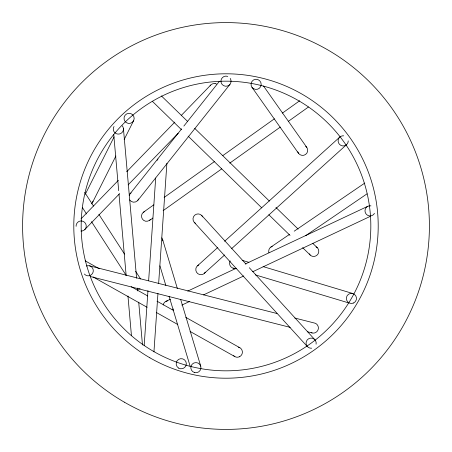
<?xml version="1.0" encoding="UTF-8"?>
<svg xmlns="http://www.w3.org/2000/svg" width="452" height="452" viewBox="0 0 452 452"><rect width="100%" height="100%" fill="white"/><g stroke="black" fill="none" stroke-linecap="round" stroke-linejoin="round"><path stroke-width="0.68" d="M144.188 345.509L147.957 290.63M148.635 280.782L155.686 178.065M153.946 351.831L157.957 293.438M158.635 283.59L166.895 163.285M163.217 304.959L163.743 303.467A5 4.978 64.8 0 1 167.506 300.896M85.298 194.258L114.102 136.894M92.485 202.603L115.91 155.957M124.142 139.566L133.639 120.656A5.079 5.079 26.7 0 0 128.797 113.305A5.079 5.079 26.7 0 0 124.848 121.164A5.079 5.079 26.7 0 0 133.634 120.656M129.939 193.981L181.676 128.814M183.868 126.057L219.389 81.326M137.905 200.304L229.983 84.338M80.965 218.909L118.322 180.376M126.679 171.754L174.851 122.063M181.241 115.469L210.734 85.049M84.823 229.537L119.723 193.541M128.08 184.919L178.218 133.199M153.787 204.829L143.448 212.203C140.77 214.118 140.979 218.401 143.561 220.299C146.685 222.779 150.369 220.152 152.804 218.028M149.358 220.486L150.431 219.412M197.428 265.866L217.836 247.402M224.638 241.249L339.757 137.103M204.253 273.409L224.661 254.945M231.464 248.792L346.577 144.646M164.127 197.456L214.672 161.409M222.712 155.674L274.404 118.803M282.443 113.068L299.67 100.779M163.138 210.655L221.723 168.867M229.763 163.132L280.308 127.085M288.348 121.345L308.45 107.011M270.872 247.086L289.54 234.362M294.212 231.181L364.804 183.054M305.772 235.605L367.03 193.846M143.448 212.203L144.815 211.536M165.997 301.331L170.472 299.224M187.721 291.105L236.272 268.239M245.21 264.024L367.866 206.259M172.246 309.631L173.528 309.027M181.828 305.117L189.495 301.507M203.553 294.89L243.797 275.935M252.741 271.72L370.284 216.367M239.436 356.764L237.916 357.199A5.006 4.989 -60.7 0 1 233.633 355.622M89.513 265.827L276.991 313.513M294.783 318.038L314.626 323.084A4.995 4.972 -75.7 0 1 317.242 324.751L318.038 326.112A5.125 5.102 -75.7 0 1 316.564 331.909L315.213 332.723A4.995 4.972 -75.7 0 1 311.134 332.576M90.428 276.551L290.224 327.372M307.326 331.723L312.117 332.943M242.148 260.312L248.905 262.335M263.081 266.59L352.882 293.54M233.153 268.228L235.176 268.833M255.431 274.912L348.611 302.88M85.157 260.821L99.276 268.754M131.199 286.687L147.77 295.998M156.98 301.173L173.551 310.484M185.828 317.383L239.848 347.735M93.067 276.929L147.086 307.281M156.296 312.451L177.777 324.525M190.055 331.423L234.865 356.6M161.409 95.926L187.648 121.481M194.71 128.357L269.381 201.083M275.94 207.468L298.139 229.091M312.773 243.34L317.315 247.764M152.296 101.248L181.563 129.747M188.122 136.137L261.781 207.875M268.844 214.756L290.037 235.396M302.648 247.679L310.219 255.052M201.818 215.559L246.001 264.087M249.323 267.737L314.886 339.746M194.298 222.407L307.366 346.588M263.505 85.999L306.789 147.392M251.956 87.27L298.478 153.256M84.739 192.433L93.541 206.072M98.898 214.372L124.537 254.097M135.64 271.29L140.612 279.003M82.315 207.44L86.53 213.96M91.502 221.666L126.328 275.624M162.55 239.3L177.387 288.574M180.642 299.371L200.756 366.193M159.929 265.855L165.822 285.427M169.071 296.229L190.207 366.425M123.441 128.645L136.606 278.262M137.47 288.093L137.719 290.907M138.707 302.145L142.482 344.989M113.74 134.453L118.684 190.648M118.995 194.162L126.164 275.641M127.961 296.009L131.419 335.344M81.01 231.057A5.034 5.017 44.1 0 0 86.191 226.74A5.102 5.085 44.1 0 0 81.863 221A5.034 5.017 44.1 0 0 76.156 225.26A5.102 5.085 44.1 0 0 76.128 226.322M210.084 85.874A5.034 5.017 44.1 0 1 215.073 83.58M215.073 83.586A5.102 5.085 44.1 0 1 216.587 84.055M230.226 78.382A5.074 5.068 38.4 0 1 227.362 86.061A5.074 5.068 38.4 0 1 220.932 80.953A5.074 5.068 38.4 0 1 227.763 76.422M138.668 198.925A5.074 5.068 38.4 0 1 129.69 199.937M129.17 195.36A5.074 5.068 38.4 0 1 131.108 192.919M305.676 146.262A5.079 5.079 0 0 1 305.563 154.477A5.079 5.079 0 0 1 297.778 151.827M114.017 126.526A4.983 4.955 -5 0 0 114.531 132.38L115.752 133.385A5.13 5.108 -5 0 0 121.707 132.86L122.729 131.662A4.983 4.955 -5 0 0 122.215 125.803M309.292 253.804A4.921 4.882 -45.8 0 0 312.982 256.386L314.552 256.346A5.158 5.119 -45.8 0 0 318.722 252.063L318.722 250.493A4.921 4.882 -45.8 0 0 316.044 246.877M161.856 237.876A5.074 5.068 -16.8 0 1 162.76 240.865M92.965 201.089A5.079 5.079 26.7 0 1 91.558 203.892M140.143 288.625A5.102 5.085 -32.8 0 1 137.572 289.173M311.665 348.204A5.074 5.062 -42.3 0 1 306.06 343.198A5.074 5.062 -42.3 0 1 311.631 338.124A5.074 5.062 -42.3 0 1 316.089 344.175M195.535 223.384A5.074 5.062 -42.3 0 1 194.648 215.242A5.074 5.062 -42.3 0 1 202.671 216.887M348.226 140.883A5.034 5.017 47.9 0 1 343.735 145.911A5.102 5.085 47.9 0 1 338.147 141.391A5.034 5.017 47.9 0 1 342.599 135.832A5.102 5.085 47.9 0 1 343.661 135.843M205.242 272.183A5.034 5.017 47.9 0 1 201.406 274.675A5.102 5.085 47.9 0 1 195.891 268.573A5.034 5.017 47.9 0 1 198.75 265.008M238.373 347.192A5.006 4.989 -60.7 0 1 241.944 350.023L242.362 351.549A5.119 5.102 -60.7 0 1 239.436 356.764M157.149 160.353A5.006 4.989 3.9 0 1 157.968 159.002M84.394 274.014A4.995 4.972 -75.7 0 0 90.101 275.466L91.457 274.652A5.125 5.102 -75.7 0 0 92.926 268.855L92.129 267.494A4.995 4.972 -75.7 0 0 86.422 266.042M234.718 268.431A5.079 5.074 -73.3 0 1 230.164 260.917M268.934 252.662A5.141 5.108 55.7 0 1 268.72 251.092L268.996 249.544A4.966 4.938 55.7 0 1 272.285 246.425M374.454 213.327A5 4.978 64.8 0 1 369.12 215.841L367.634 215.293A5.125 5.102 64.8 0 1 365.086 209.886L365.611 208.395A5 4.978 64.8 0 1 370.945 205.88M153.59 351.424A144.826 144.826 0 0 0 370.826 226A144.826 144.826 0 0 0 153.59 100.576A144.826 144.826 0 0 0 153.59 351.424M149.9 357.814A152.205 152.205 0 0 0 378.205 226A152.205 152.205 0 0 0 149.9 94.185A152.205 152.205 0 0 0 149.9 357.814M124.3 402.15A203.4 203.4 0 0 0 429.4 226A203.4 203.4 0 0 0 124.3 49.85A203.4 203.4 0 0 0 124.3 402.15M253.51 88.705A5.079 5.079 0 0 0 261.194 84.405A5.079 5.079 0 0 0 253.628 79.908A5.079 5.079 0 0 0 253.51 88.705M194.722 372.595A5.074 5.068 -16.8 0 0 200.75 366.199A5.074 5.068 -16.8 0 0 192.19 364.188A5.074 5.068 -16.8 0 0 194.722 372.595M178.704 368.143A5.085 5.085 0 0 0 186.331 363.736A5.085 5.085 0 0 0 178.704 359.334A5.085 5.085 0 0 0 178.704 368.143M353.594 302.998A5.079 5.074 -73.3 0 0 354.311 294.235A5.079 5.074 -73.3 0 0 346.368 298.004A5.079 5.074 -73.3 0 0 353.594 302.998"/></g></svg>
